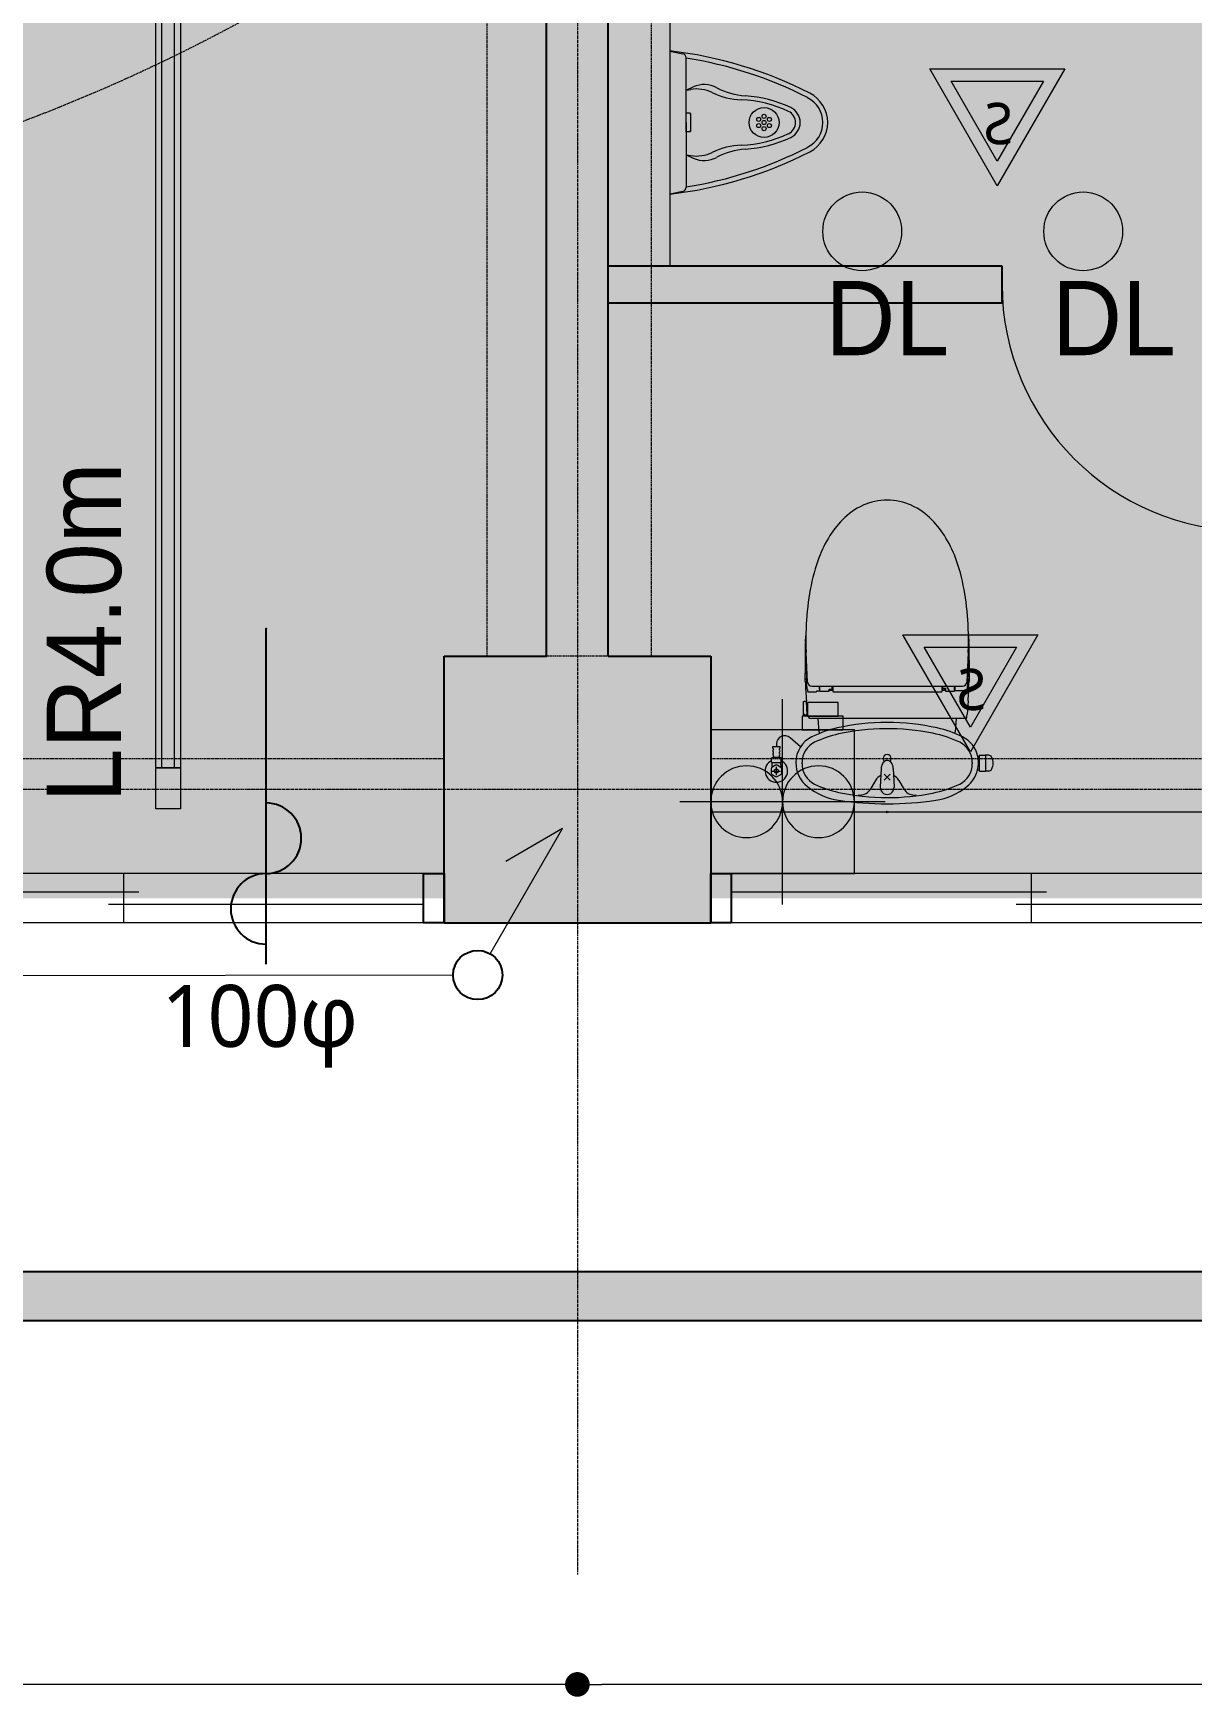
# Model space of a CAD drawing. Header units: millimetres. Extents: x -376000 to 292178, y -193032 to 188048.
# Drawn here: x -237684 to -234861, y 54638 to 58691 of the extents above; entities that cross this region are included whole.
import ezdxf

# ---------------------------------------------------------------- set-up
doc = ezdxf.new("R2010")
doc.units = ezdxf.units.MM
doc.header["$PDMODE"] = 1
doc.header["$PDSIZE"] = -2
for name, pattern in [('VW-01 短破線', [2.116125, 1.058062, -1.058062]), ('ラインタイプ-1', [2.116531, 1.058062, -1.058469]), ('ラインタイプ-28', [1.058161, 0.705383, -0.352778]), ('ラインタイプ-6', [5.291531, 3.175, -1.058062, 0.352704, -0.705764])]:
    doc.linetypes.add(name, pattern=pattern)
for name, color, linetype, lineweight in [('01_基準-寸法', 7, 'Continuous', 5), ('07_文字・記号', 7, 'Continuous', 9), ('_塗（エリア） (2D)', 7, 'Continuous', 5), ('_塗（壁） (2D)', 7, 'Continuous', 5), ('_天井プロット (2D)', 7, 'Continuous', 5), ('_平面図(既存部) (2D)', 7, 'Continuous', 5), ('_平面図（新設） (2D)', 7, 'Continuous', 5), ('_文字・記号 (2D)', 7, 'Continuous', 5), ('_梁 (2D)', 7, 'Continuous', 5), ('_給排水ガス (2D)', 7, 'Continuous', 5)]:
    doc.layers.add(name, color=color, linetype=linetype, lineweight=lineweight)
for name, color, linetype, lineweight, true_color in [('02_0.25', 1, 'Continuous', 25, 0xff0000), ('03_0.15', 7, 'Continuous', 15, 0x990099), ('04_0.10', 7, 'Continuous', 9, 0x0099ff), ('05_0.05点線', 9, 'ラインタイプ-28', 5, 0x808080), ('06一点鎖線', 7, 'ラインタイプ-6', 9, 0x9999ff), ('08_ハッチ・色', 7, 'Continuous', 5, 0x888888)]:
    doc.layers.add(name, color=color, linetype=linetype, lineweight=lineweight, true_color=true_color)
doc.styles.add('Hiragino Kaku Gothic Pro W3', font='', dxfattribs={"bigfont": 'Hiragino Kaku Gothic Pro W3'})
doc.styles.add('Hiragino Sans W3', font='', dxfattribs={"bigfont": 'Hiragino Sans W3'})
doc.styles.add('Yu Gothic UI (bold)', font='Yu Gothic UI.ttf')
doc.styles.add('Yu Gothic UI Semilight', font='Yu Gothic UI Semilight.ttf')
doc.styles.add('ＭＳ Ｐゴシック', font='MS PGothic.ttf')
doc.styles.get('Hiragino Kaku Gothic Pro W3').set_extended_font_data('Hiragino Kaku Gothic Pro W3')
doc.styles.get('Hiragino Sans W3').set_extended_font_data('Hiragino Sans W3')
doc.dimstyles.new('RGT', dxfattribs={"dimtxt": 161.781684, "dimasz": 0.999939, "dimexe": 0, "dimexo": 1, "dimgap": 0.5, "dimtad": 1, "dimdsep": 46, "dimtxsty": 'Hiragino Sans W3', "dimblk": 'DOT', "dimblk1": 'DOT', "dimblk2": 'DOT', "dimcen": 0, "dimazin": 0, "dimtfac": 1, "dimtix": 1, "dimtmove": 0, "dimatfit": 0, "dimldrblk": 'VW_FILLEDARROW', "dimfxl": 1, "dimfrac": 2, "dimtolj": 1, "dimarcsym": 0})

# ---------------------------------------------------------------- blocks, each defined once
blk = doc.blocks.new('給排水ガス (2D)')
at = {"layer": '02_0.25'}
blk.add_circle((-236600.6, 56396.4), 60, dxfattribs=at)
at = {"layer": '04_0.10'}
for p, q in [((-236570.5, 56448.3), (-236393.9, 56753)), ((-236393.9, 56753), (-236532.4, 56673.3))]:
    blk.add_line(p, q, dxfattribs=at)
at = {"layer": '07_文字・記号', "color": 5, "lineweight": 18, "true_color": 0x0000ff}
blk.add_line((-236660.6, 56396.3), (-237851.3, 56394.5), dxfattribs=at)
blk = doc.blocks.new('塗（エリア） (2D)')
at = {"layer": '08_ハッチ・色', "linetype": 'Continuous', "lineweight": 0, "true_color": 0x74ff63, "transparency": 33554559}
blk.add_hatch(color=91, dxfattribs=at).paths.add_polyline_path([(-236357.8, 56583.6), (-236357.8, 60712.9), (-237857.8, 60712.9), (-237857.8, 61858.6), (-250357.8, 61858.6), (-250357.8, 56583.6)])
at = {"layer": '08_ハッチ・色', "linetype": 'Continuous', "lineweight": 0, "true_color": 0xa698ff, "transparency": 33554559}
blk.add_hatch(color=181, dxfattribs=at).paths.add_polyline_path([(-234857.8, 61858.6), (-233737.8, 61858.6), (-233737.8, 56583.6), (-236357.8, 56583.6), (-236357.8, 60712.9), (-234857.8, 60712.9)])
blk = doc.blocks.new('グループ-293')
at = {"layer": '04_0.10'}
blk.add_line((-234722.8, 58078.6), (-234722.8, 57478.6), dxfattribs=at)
blk.add_arc((-234722.8, 58078.6), 600, 180, 270, dxfattribs=at)
blk = doc.blocks.new('塗（壁） (2D)')
at = {"layer": '02_0.25', "linetype": 'Continuous', "lineweight": 0, "true_color": 0xaaaaaa}
for points in [[(-236432.8, 61783.6), (-236282.8, 61783.6), (-236282.8, 57173.6), (-236432.8, 57173.6)], [(-236432.8, 61573.6), (-236282.8, 61573.6), (-236282.8, 57173.6), (-236432.8, 57173.6)], [(-222882.8, 55673.6), (-222882.8, 55553.6), (-249833, 55553.6), (-249833, 55673.6)], [(-222882.8, 55673.6), (-222882.8, 55553.6), (-249833, 55553.6), (-249833, 55673.6)]]:
    blk.add_hatch(color=253, dxfattribs=at).paths.add_polyline_path(points)
at = {"layer": '08_ハッチ・色', "linetype": 'Continuous', "lineweight": 0}
blk.add_hatch(color=141, dxfattribs=at).paths.add_polyline_path([(-235475.9, 58033.6), (-236282.8, 58033.6), (-236282.8, 58123.6), (-235322.8, 58123.6), (-235322.8, 58033.6)])
at = {"layer": '08_ハッチ・色', "color": 253, "linetype": 'Continuous', "true_color": 0xaaaaaa}
blk.add_solid([(-236682.8, 56523.6), (-236032.8, 56523.6), (-236682.8, 57173.6), (-236032.8, 57173.6)], dxfattribs=at)
blk.add_solid([(-236682.8, 56523.6), (-236032.8, 56523.6), (-236682.8, 57173.6), (-236032.8, 57173.6)], dxfattribs=at)
at = {"layer": '02_0.25', "color": 7}
blk.add_blockref('グループ-293', (0, 0), dxfattribs=at)
blk = doc.blocks.new('グループ-88')
at = {"layer": '02_0.25', "flags": 128}
for points in [[(-238194.9, 56523.6), (-238244.9, 56523.6), (-238244.9, 56643.6), (-238194.9, 56643.6)], [(-236682.4, 56523.6), (-236732.4, 56523.6), (-236732.4, 56643.6), (-236682.4, 56643.6)]]:
    blk.add_lwpolyline(points, close=True, dxfattribs=at)
at = {"layer": '03_0.15'}
for p, q in [((-237463.6, 56643.6), (-237463.6, 56523.6)), ((-237426.6, 56598.6), (-238194.9, 56598.6)), ((-236732.4, 56568.6), (-237500.6, 56568.6))]:
    blk.add_line(p, q, dxfattribs=at)
at = {"layer": '04_0.10'}
for p, q in [((-236732.4, 56643.6), (-238194.9, 56643.6)), ((-236732.4, 56523.6), (-238194.9, 56523.6))]:
    blk.add_line(p, q, dxfattribs=at)
blk = doc.blocks.new('グループ-89')
at = {"layer": '02_0.25', "flags": 128}
for points in [[(-235982.8, 56523.6), (-236032.8, 56523.6), (-236032.8, 56643.6), (-235982.8, 56643.6)], [(-234470.3, 56523.6), (-234520.3, 56523.6), (-234520.3, 56643.6), (-234470.3, 56643.6)]]:
    blk.add_lwpolyline(points, close=True, dxfattribs=at)
at = {"layer": '03_0.15'}
for p, q in [((-235251.5, 56643.6), (-235251.5, 56523.6)), ((-235214.5, 56598.6), (-235982.8, 56598.6)), ((-234520.3, 56568.6), (-235288.5, 56568.6))]:
    blk.add_line(p, q, dxfattribs=at)
at = {"layer": '04_0.10'}
for p, q in [((-234520.3, 56643.6), (-235982.8, 56643.6)), ((-234520.3, 56523.6), (-235982.8, 56523.6))]:
    blk.add_line(p, q, dxfattribs=at)
blk = doc.blocks.new('平面図(既存部) (2D)')
at = {"layer": '02_0.25'}
for p, q in [((-236432.756, 57173.559), (-236432.756, 60653.559)), ((-236282.756, 57173.559), (-236282.756, 60653.559)), ((-236682.756, 56523.559), (-236682.756, 57173.559)), ((-236682.756, 57173.559), (-236432.756, 57173.559)), ((-236682.756, 56523.559), (-236682.756, 57173.559)), ((-236682.756, 57173.559), (-236432.756, 57173.559)), ((-236282.756, 57173.559), (-236032.756, 57173.559)), ((-236032.756, 57173.559), (-236032.756, 56523.559)), ((-236032.756, 57173.559), (-236032.756, 56523.559)), ((-236682.562, 56523.559), (-236032.562, 56523.559)), ((-236682.562, 56523.559), (-236032.562, 56523.559)), ((-222882.756, 55673.559), (-249832.978, 55673.559)), ((-222882.756, 55673.559), (-249832.978, 55673.559)), ((-222762.756, 55553.624), (-249952.978, 55553.624)), ((-222762.756, 55553.624), (-249952.978, 55553.624))]:
    blk.add_line(p, q, dxfattribs=at)
at = {"layer": '06一点鎖線'}
for p, q in [((-236357.756, 72935.684), (-236357.756, 54935.684)), ((-236357.756, 72935.684), (-236357.756, 54935.684)), ((-212834.729, 56848.559), (-252834.729, 56848.559)), ((-212834.729, 56848.559), (-252834.729, 56848.559))]:
    blk.add_line(p, q, dxfattribs=at)
at = {"layer": '02_0.25', "color": 7}
for name in ['グループ-88', 'グループ-89']:
    blk.add_blockref(name, (0, 0), dxfattribs=at)
blk = doc.blocks.new('グループ-776')
at = {"layer": '04_0.10'}
for p, q in [((-236132.8, 59447.5), (-236100.8, 59441.1)), ((-236132.8, 59447.5), (-236132.8, 59099.5)), ((-236092.8, 59273.5), (-236092.8, 59431.3)), ((-236092.8, 59352.5), (-236075.4, 59360.4)), ((-236092.8, 59352.5), (-236081.6, 59354.2)), ((-236092.8, 59251), (-236092.8, 59296)), ((-236083.2, 59296), (-236092.8, 59296)), ((-236082.2, 59295.1), (-236082.2, 59251.9)), ((-236092.8, 59273.5), (-236092.8, 59115.7)), ((-235883.7, 59278.5), (-235883.7, 59278.5)), ((-235883.7, 59268.5), (-235883.7, 59268.5)), ((-236083.2, 59251), (-236092.8, 59251)), ((-236092.8, 59194.5), (-236081.6, 59192.8)), ((-236092.8, 59194.5), (-236075.4, 59186.7)), ((-236132.8, 59099.5), (-236100.8, 59105.9))]:
    blk.add_line(p, q, dxfattribs=at)
for centre, radius in [((-235902.8, 59273.5), 36.5), ((-235915.7, 59281), 5), ((-235915.7, 59266), 5), ((-235902.8, 59288.5), 5), ((-235902.8, 59273.5), 5), ((-235902.8, 59258.5), 5), ((-235889.8, 59281), 5), ((-235889.8, 59266), 5)]:
    blk.add_circle(centre, radius, dxfattribs=at)
for centre, radius, start, end in [((-236246.8, 58454.5), 1000, 62.9061, 83.4532), ((-236102.8, 59431.3), 10, 0, 78.6901), ((-236246.8, 58454.5), 988, 62.9061, 81.0319), ((-236068.1, 59265.2), 90, 64.3158, 98.6286), ((-236048.6, 59301.1), 65, 61.7005, 114.3187), ((-235951.1, 59508.6), 180, 244.3158, 267.7039), ((-235937.2, 59508), 170, 241.7005, 266.1568), ((-235969.4, 59029.1), 310, 64.8506, 86.1568), ((-235827.8, 59273.5), 80, 0, 62.9061), ((-236083.2, 59295), 1, 6.2024, 90), ((-236281, 59273.5), 200, 0, 6.2024), ((-235970.3, 59028.9), 300, 64.9404, 87.7039), ((-235856, 59273.5), 30, 0, 64.9404), ((-235854.7, 59273.5), 40, 0, 64.8506), ((-235827.8, 59273.5), 68, 0, 62.7152), ((-236281, 59273.5), 200, 353.7976, 0), ((-235883.7, 59277.5), 1, 90, 145.008), ((-235856, 59273.5), 30, 295.0596, 0), ((-235854.7, 59273.5), 40, 295.1494, 0), ((-235827.8, 59273.5), 68, 297.2848, 0), ((-235827.8, 59273.5), 80, 297.0939, 0), ((-236083.2, 59252), 1, 270, 353.7976), ((-235951.1, 59038.5), 180, 92.2961, 115.6842), ((-235970.3, 59518.1), 300, 272.2961, 295.0596), ((-235969.4, 59517.9), 310, 273.8432, 295.1494), ((-236246.8, 60092.6), 1000, 276.5468, 297.0939), ((-236246.8, 60092.6), 988, 278.9681, 297.0939), ((-236068.1, 59281.8), 90, 261.3714, 295.6842), ((-236048.6, 59245.9), 65, 245.6813, 298.2995), ((-235937.2, 59039), 170, 93.8432, 118.2995), ((-236102.8, 59115.7), 10, 281.3099, 0)]:
    blk.add_arc(centre, radius, start, end, dxfattribs=at)
blk = doc.blocks.new('グループ-777')
at = {"layer": '04_0.10'}
for p, q in [((-236132.8, 58647.5), (-236100.8, 58641.1)), ((-236132.8, 58647.5), (-236132.8, 58299.5)), ((-236092.8, 58473.5), (-236092.8, 58631.3)), ((-236092.8, 58552.5), (-236075.4, 58560.4)), ((-236092.8, 58552.5), (-236081.6, 58554.2)), ((-236092.8, 58451), (-236092.8, 58496)), ((-236083.2, 58496), (-236092.8, 58496)), ((-236082.2, 58495.1), (-236082.2, 58451.9)), ((-236092.8, 58473.5), (-236092.8, 58315.7)), ((-236083.2, 58451), (-236092.8, 58451)), ((-235883.7, 58478.5), (-235883.7, 58478.5)), ((-235883.7, 58468.5), (-235883.7, 58468.5)), ((-236092.8, 58394.5), (-236081.6, 58392.8)), ((-236092.8, 58394.5), (-236075.4, 58386.7)), ((-236132.8, 58299.5), (-236100.8, 58305.9))]:
    blk.add_line(p, q, dxfattribs=at)
for centre, radius in [((-235902.8, 58473.5), 36.5), ((-235915.7, 58481), 5), ((-235902.8, 58488.5), 5), ((-235889.8, 58481), 5), ((-235915.7, 58466), 5), ((-235902.8, 58473.5), 5), ((-235902.8, 58458.5), 5), ((-235889.8, 58466), 5)]:
    blk.add_circle(centre, radius, dxfattribs=at)
for centre, radius, start, end in [((-236246.8, 57654.5), 1000, 62.9061, 83.4532), ((-236102.8, 58631.3), 10, 0, 78.6901), ((-236246.8, 57654.5), 988, 62.9061, 81.0319), ((-236048.6, 58501.1), 65, 61.7005, 114.3187), ((-236068.1, 58465.2), 90, 64.3158, 98.6286), ((-235951.1, 58708.6), 180, 244.3158, 267.7039), ((-235937.2, 58708), 170, 241.7005, 266.1568), ((-235970.3, 58228.9), 300, 64.9404, 87.7039), ((-235969.4, 58229.1), 310, 64.8506, 86.1568), ((-235827.8, 58473.5), 68, 0, 62.7152), ((-235827.8, 58473.5), 80, 0, 62.9061), ((-236083.2, 58495), 1, 6.2024, 90), ((-236281, 58473.5), 200, 0, 6.2024), ((-235856, 58473.5), 30, 0, 64.9404), ((-235854.7, 58473.5), 40, 0, 64.8506), ((-236083.2, 58452), 1, 270, 353.7976), ((-236281, 58473.5), 200, 353.7976, 0), ((-235970.3, 58718.1), 300, 272.2961, 295.0596), ((-235883.7, 58477.5), 1, 90, 145.008), ((-235856, 58473.5), 30, 295.0596, 0), ((-235854.7, 58473.5), 40, 295.1494, 0), ((-235827.8, 58473.5), 68, 297.2848, 0), ((-235827.8, 58473.5), 80, 297.0939, 0), ((-236246.8, 59292.6), 988, 278.9681, 297.0939), ((-235951.1, 58238.5), 180, 92.2961, 115.6842), ((-235937.2, 58239), 170, 93.8432, 118.2995), ((-235969.4, 58717.9), 310, 273.8432, 295.1494), ((-236246.8, 59292.6), 1000, 276.5468, 297.0939), ((-236068.1, 58481.8), 90, 261.3714, 295.6842), ((-236048.6, 58445.9), 65, 245.6813, 298.2995), ((-236102.8, 58315.7), 10, 281.3099, 0)]:
    blk.add_arc(centre, radius, start, end, dxfattribs=at)
blk = doc.blocks.new('グループ-778')
at = {"layer": '04_0.10', "flags": 128}
blk.add_lwpolyline([(-236282.8, 59623.6), (-236132.8, 59623.6), (-236132.8, 58123.6), (-236282.8, 58123.6)], close=True, dxfattribs=at)
at = {"layer": '04_0.10'}
for name in ['グループ-776', 'グループ-777']:
    blk.add_blockref(name, (0, 0), dxfattribs=at)
blk = doc.blocks.new('グループ-780')
at = {"layer": '04_0.10'}
for p, q in [((-235801.8, 57197.6), (-235801.7, 57205.1)), ((-235801.8, 57196.6), (-235801.8, 57197.6)), ((-235801.8, 57193.2), (-235801.8, 57196.6)), ((-235801.8, 57192.2), (-235801.8, 57193.2)), ((-235801.8, 57188.7), (-235801.8, 57192.2)), ((-235801.6, 57207.6), (-235800.8, 57222.6)), ((-235404.7, 57222.6), (-235403.9, 57207.6)), ((-235403.8, 57205.3), (-235403.7, 57197.6)), ((-235403.7, 57196.6), (-235403.8, 57193.2)), ((-235403.8, 57193.2), (-235403.8, 57191.9)), ((-235403.8, 57191.9), (-235403.8, 57178.9)), ((-235403.7, 57197.6), (-235403.7, 57196.6)), ((-235796.6, 57110), (-235800.3, 57181.9)), ((-235405.2, 57181.9), (-235408.9, 57110)), ((-235802.3, 57111.3), (-235802.8, 57130.8)), ((-235798.8, 57110.5), (-235799.4, 57118.8)), ((-235798.6, 57105.8), (-235798.8, 57110.5)), ((-235406.3, 57114.3), (-235407.6, 57098)), ((-235406.2, 57117.8), (-235406.3, 57114.5)), ((-235402.8, 57130.8), (-235403.3, 57111.3)), ((-235797.4, 57092.3), (-235798.6, 57105.8)), ((-235794.9, 57086), (-235775.8, 57086)), ((-235786.6, 57100.6), (-235418.9, 57100.6)), ((-235775.3, 57087.9), (-235775.3, 57086.5)), ((-235768.8, 57088.4), (-235774.8, 57088.4)), ((-235767.8, 57097), (-235767.8, 57100.6)), ((-235767.8, 57093), (-235767.8, 57097)), ((-235767.8, 57093), (-235767.8, 57092)), ((-235767.8, 57092), (-235767.8, 57091.2)), ((-235767.8, 57091.2), (-235767.8, 57090)), ((-235766.8, 57089.1), (-235766.8, 57100.6)), ((-235765.8, 57088.1), (-235744.3, 57088.1)), ((-235743.8, 57093), (-235737.3, 57093)), ((-235743.8, 57088.6), (-235743.8, 57093)), ((-235742.8, 57090.3), (-235742.8, 57093)), ((-235735.7, 57089.8), (-235742.3, 57089.8)), ((-235736.8, 57093.5), (-235736.8, 57100.6)), ((-235735.2, 57100.6), (-235735.2, 57088)), ((-235733.2, 57086), (-235602.8, 57086)), ((-235602.8, 57086), (-235470.8, 57086)), ((-235468.8, 57088), (-235468.8, 57100.6)), ((-235468, 57093.5), (-235468.3, 57093.7)), ((-235467.9, 57093.4), (-235467.9, 57092.6)), ((-235462.3, 57093.4), (-235467.7, 57093.5)), ((-235462.3, 57089.9), (-235467.7, 57089.8)), ((-235467.3, 57095.1), (-235467.3, 57100.6)), ((-235467.3, 57095.1), (-235460.3, 57095.1)), ((-235461.8, 57090.4), (-235461.8, 57092.9)), ((-235460.3, 57095.1), (-235460.3, 57087.7)), ((-235460.3, 57087.7), (-235439.8, 57087.7)), ((-235438.8, 57088.7), (-235438.8, 57100.6)), ((-235437.7, 57100.6), (-235437.7, 57091.1)), ((-235437.7, 57090.2), (-235437.7, 57091.1)), ((-235410.9, 57089.2), (-235436.7, 57089.2)), ((-235411.8, 57088.5), (-235411.8, 57089.2)), ((-235410.6, 57088), (-235411.3, 57088)), ((-235407.8, 57097.7), (-235408.2, 57093.2)), ((-235807.8, 57060.8), (-235807.8, 57032.3)), ((-235806.3, 57030.3), (-235806.3, 57030.8)), ((-235806.3, 57027.6), (-235806.3, 57030.3)), ((-235805.8, 57027.6), (-235806.3, 57027.6)), ((-235805.3, 57062.3), (-235805.8, 57062.3)), ((-235805.8, 57030.8), (-235805.1, 57030.8)), ((-235805.8, 57029), (-235805.8, 57027.6)), ((-235804.8, 57062.5), (-235804.8, 57062)), ((-235799.5, 57062.8), (-235804.5, 57062.8)), ((-235803.3, 57030.8), (-235804.5, 57030.8)), ((-235803.8, 57027.6), (-235803.8, 57029)), ((-235803.3, 57027.6), (-235803.8, 57027.6)), ((-235803.3, 57030.8), (-235803.3, 57030.3)), ((-235803.3, 57030.3), (-235803.3, 57027.6)), ((-235803.3, 57030.3), (-235797.3, 57030.3)), ((-235799.5, 57062.8), (-235799.6, 57064.4)), ((-235797.4, 57030.8), (-235799.5, 57062.8)), ((-235409.8, 57025.4), (-235409.8, 57022)), ((-235405.5, 57064.4), (-235407.7, 57030.8)), ((-235602.8, 57021.5), (-235787.4, 57021.5)), ((-235768.4, 56988.9), (-235770.8, 57021.5)), ((-235463.7, 57021.5), (-235602.8, 57021.5)), ((-235424.9, 57021.5), (-235463.7, 57021.5)), ((-235434.7, 57021.5), (-235437.1, 56988.9)), ((-235418.1, 57021.5), (-235424.9, 57021.5)), ((-235415.3, 57021.5), (-235418.1, 57021.5)), ((-235410.2, 57021.5), (-235415.3, 57021.5)), ((-235881.8, 56953.6), (-235863.8, 56953.6)), ((-235881.8, 56949.3), (-235881.8, 56953.6)), ((-235880, 56945.1), (-235880, 56947.6)), ((-235872.8, 56959.3), (-235872.8, 56953.6)), ((-235865.5, 56945.1), (-235865.5, 56947.6)), ((-235863.8, 56949.3), (-235863.8, 56953.6)), ((-235814.1, 56952), (-235839.5, 56974.3)), ((-235884.3, 56915.3), (-235884.3, 56925.8)), ((-235883.8, 56926.6), (-235879.4, 56926.6)), ((-235883.8, 56914.6), (-235861.7, 56914.6)), ((-235874.8, 56907.4), (-235883.7, 56902.3)), ((-235883.2, 56908.7), (-235883.2, 56914.6)), ((-235880, 56937.1), (-235880, 56939.6)), ((-235880, 56928.6), (-235880, 56932.1)), ((-235879.4, 56926.6), (-235866.2, 56926.6)), ((-235878.9, 56927.6), (-235866.7, 56927.6)), ((-235861.8, 56902.3), (-235870.8, 56907.4)), ((-235866.2, 56926.6), (-235861.7, 56926.6)), ((-235865.5, 56937.1), (-235865.5, 56939.6)), ((-235865.5, 56928.6), (-235865.5, 56932.1)), ((-235862.3, 56908.8), (-235862.3, 56914.6)), ((-235861.3, 56915.3), (-235861.3, 56925.8)), ((-235810.3, 56911.1), (-235810.3, 56914.1)), ((-235395.3, 56914.1), (-235395.3, 56911.1)), ((-235381.9, 56929.1), (-235378.3, 56929.1)), ((-235378.3, 56931.6), (-235378.3, 56929.1)), ((-235378.3, 56929.1), (-235378.3, 56896.1)), ((-235377.8, 56932.1), (-235363.6, 56932.1)), ((-235363.3, 56931.6), (-235363.3, 56893.6)), ((-235355.2, 56931.9), (-235362.8, 56932.1)), ((-235885.8, 56898.8), (-235885.8, 56888.4)), ((-235883.8, 56884.9), (-235874.8, 56879.7)), ((-235882.8, 56893.5), (-235862.8, 56893.5)), ((-235872.8, 56883.5), (-235872.8, 56903.5)), ((-235870.8, 56879.7), (-235861.8, 56884.9)), ((-235859.8, 56888.4), (-235859.8, 56898.8)), ((-235631.1, 56870.5), (-235644.5, 56848.1)), ((-235617.7, 56899.5), (-235619.7, 56854.3)), ((-235609.8, 56885.6), (-235595.7, 56871.5)), ((-235609.8, 56871.5), (-235595.7, 56885.6)), ((-235587.8, 56899.5), (-235585.8, 56854.3)), ((-235574.4, 56870.5), (-235561, 56848.1)), ((-235382.4, 56896.1), (-235378.3, 56896.1)), ((-235378.3, 56896.1), (-235378.3, 56893.6)), ((-235377.8, 56893.1), (-235363.6, 56893.1)), ((-235355.2, 56893.2), (-235362.8, 56893.1)), ((-235644.5, 56848.1), (-235645.4, 56846.8)), ((-235561, 56848.1), (-235560.1, 56846.8))]:
    blk.add_line(p, q, dxfattribs=at)
for centre, radius in [((-235872.8, 56893.6), 5.15), ((-235602.8, 56793.6), 2)]:
    blk.add_circle(centre, radius, dxfattribs=at)
for centre, radius, start, end in [((-235602.8, 57409.6), 144, 90, 114.3406), ((-235602.8, 57409.6), 144, 65.6594, 90), ((-235590.1, 57387.9), 169, 115.2388, 135.8727), ((-235615.5, 57387.9), 169, 44.1273, 64.7612), ((-235548.2, 57343.5), 230, 135.1765, 149.316), ((-235657.3, 57343.5), 230, 30.684, 44.8235), ((-235482.2, 57304.1), 306.9, 149.2902, 160.7039), ((-235723.3, 57304.1), 306.9, 19.2961, 30.7098), ((-235334.9, 57252.5), 462.9, 160.7014, 170.9182), ((-235870.6, 57252.5), 462.9, 9.0818, 19.2986), ((-235133.8, 57218.1), 667, 170.72, 178.0617), ((-236071.8, 57218.1), 667, 1.9383, 9.28), ((-234963.9, 57212), 837, 178.038, 179.2691), ((-236241.7, 57212), 837, 0.7309, 1.962), ((-234594.1, 57156.1), 1208.9, 178.3698, 181.197), ((-235800, 57190.4), 2.5, 134.0349, 178.8225), ((-234757.8, 57188.7), 1044, 180, 182.4348), ((-235728.1, 57204), 73.6, 177.2335, 179.2012), ((-234963.9, 57212), 837, 179.2691, 182.057), ((-236241.7, 57212), 837, 357.943, 0.7309), ((-235477.4, 57204), 73.6, 0.98, 2.7665), ((-235405.9, 57189.9), 3.01, 10.9502, 43.3463), ((-236611.4, 57156.1), 1208.9, 358.803, 1.6302), ((-236374.7, 57185.9), 970.9, 357.55, 359.587), ((-234258.6, 57174.6), 1545, 182.348, 184.0907), ((-234721.4, 57193.4), 1080.5, 182.6011, 183.9612), ((-235786.6, 57110.6), 10, 183.246, 270), ((-235418.9, 57110.6), 10, 270, 356.754), ((-235413.7, 57114.8), 7.35, 355.9172, 357.7724), ((-236482.9, 57193.4), 1079.3, 356.038, 357.3996), ((-235378.6, 57116.9), 27.6, 176.1167, 178.0973), ((-236946.8, 57161.3), 1544.3, 356.4028, 358.1455), ((-235712.8, 57100), 84.9, 185.2237, 188.3113), ((-235794.9, 57088), 2, 188.3113, 270), ((-235775.8, 57086.5), 0.5, 270, 0), ((-235774.8, 57087.9), 0.5, 90.2828, 180), ((-235768.8, 57089.4), 1, 270.2839, 359.5007), ((-235765.8, 57089.1), 1, 180, 270), ((-235744.3, 57088.6), 0.5, 270, 0), ((-235742.3, 57090.3), 0.5, 180, 270.1524), ((-235737.3, 57093.5), 0.5, 270, 0), ((-235735.7, 57089.3), 0.5, 359.9635, 90), ((-235733.2, 57088), 2, 180.0276, 269.9899), ((-235470.8, 57088), 2, 270.0101, 359.9724), ((-235411.3, 57091), 57.5, 176.4937, 182.19), ((-235468.3, 57091.9), 0.501, 116.4543, 167.5672), ((-235467.8, 57094.4), 0.884, 172.9989, 208.1014), ((-235467.7, 57094.5), 1, 180.0416, 265.7603), ((-235467.7, 57088.8), 0.999, 90.9118, 180.0243), ((-235467.7, 57094.5), 0.987, 211.2711, 235.7249), ((-235464.5, 57084.3), 8.93, 112.688, 116.2363), ((-235468, 57093.4), 0.088, 11.0962, 59.8388), ((-235468.1, 57092.7), 0.194, 292.1534, 314.0488), ((-235467.9, 57092.6), 0.0296, 316.9364, 356.165), ((-235462.3, 57092.9), 0.5, 0, 89), ((-235462.3, 57090.4), 0.5, 270.9999, 0), ((-235439.8, 57088.7), 1, 270, 0), ((-235436.7, 57090.2), 1, 180.5, 270), ((-235411.3, 57088.5), 0.5, 180, 270), ((-235410.6, 57090), 2, 270, 352.4349), ((-235488.5, 57100.4), 80.6, 352.4349, 354.8728), ((-235408.1, 57098), 0.504, 313.8753, 356.811), ((-235805.8, 57060.8), 2, 118.0725, 180), ((-235805.8, 57032.3), 2, 180.0088, 255.5099), ((-235806.6, 57062.3), 0.3, 2.1497, 118.0725), ((-235805.7, 57057.3), 5.05, 90.5257, 96.2176), ((-235805.8, 57032.7), 1.94, 255.0683, 269.9979), ((-235804.8, 57029), 1, 0, 180), ((-235805.2, 57061.7), 0.64, 57.3884, 92.9061), ((-235805.1, 57031.1), 0.306, 271.1015, 0.7236), ((-235805.1, 57062), 0.32, 0.2608, 51.9422), ((-235804.5, 57062.5), 0.3, 90, 180), ((-235804.5, 57031.1), 0.306, 179.316, 268.859), ((-235787.4, 57031.5), 10, 183.8924, 187.2056), ((-235787.4, 57031.5), 10, 187.2056, 270), ((-235417.7, 57031.5), 10, 322.4837, 356.1076), ((-235666.9, 56734.6), 270, 102.3552, 116.2024), ((-235648.8, 56998.1), 120, 184.415, 186.2939), ((-235602.8, 56441.6), 570, 90, 102.3552), ((-235602.8, 56441.6), 555, 78.4919, 102.3552), ((-235602.8, 56441.6), 570, 77.6448, 90), ((-235538.6, 56734.6), 255, 63.7906, 79.4363), ((-235538.6, 56734.6), 270, 63.7976, 77.6448), ((-235556.7, 56998.1), 120, 353.7061, 355.585), ((-235410.3, 57022), 0.505, 277.1949, 327.5284), ((-235410.3, 57022), 0.504, 327.5541, 0.0111), ((-235880, 56949.3), 1.75, 180, 270), ((-235878.4, 56942.3), 3.16, 119.6168, 240.3832), ((-235852.8, 56959.3), 20, 48.6522, 180), ((-235865.5, 56949.3), 1.75, 270, 0), ((-235867.1, 56942.3), 3.16, 299.6168, 60.3832), ((-235755.3, 56914.1), 70, 116.2024, 180), ((-235755.3, 56914.1), 55, 116.2024, 180), ((-235666.9, 56734.6), 255, 102.3552, 116.2024), ((-235450.3, 56914.1), 55, 0, 63.7651), ((-235450.3, 56914.1), 70, 12.3736, 63.7976), ((-235872.8, 56893.6), 27.5, 114.7196, 65.2804), ((-235874, 56920.6), 11.5, 148.551, 153.0376), ((-235874, 56920.6), 11.5, 206.9624, 211.449), ((-235928.2, 56908.7), 45, 351.7979, 0), ((-235878.9, 56934.6), 2.75, 114.7615, 245.2385), ((-235879, 56928.6), 1, 180, 270), ((-235872.8, 56893.6), 14, 81.7867, 98.2133), ((-235866.5, 56928.6), 1, 270, 0), ((-235866.7, 56934.6), 2.75, 294.7615, 65.2385), ((-235817.3, 56908.7), 45, 179.8882, 188.2019), ((-235871.5, 56920.6), 11.5, 26.9624, 31.449), ((-235871.5, 56920.6), 11.5, 328.551, 333.0376), ((-235750.3, 56914.1), 75, 180, 231.5085), ((-235755.3, 56911.1), 55, 180, 243.7976), ((-235589.5, 56898.3), 28.2, 164.8309, 177.4771), ((-235593.4, 56899.4), 24.2, 150.891, 164.9403), ((-235598.2, 56902.1), 18.6, 134.3037, 151.0128), ((-235602.8, 56923.6), 10, 315.7329, 224.2671), ((-235601.6, 56905.5), 13.8, 113.9448, 134.3599), ((-235602.7, 56908), 11.1, 90.1857, 113.7645), ((-235602.8, 56908), 11.1, 66.2355, 89.8143), ((-235603.9, 56905.5), 13.8, 45.6401, 66.0552), ((-235607.3, 56902.1), 18.6, 28.9872, 45.6963), ((-235612.1, 56899.4), 24.2, 15.0597, 29.109), ((-235616, 56898.3), 28.2, 2.5229, 15.1691), ((-235450.3, 56911.1), 55, 296.1698, 0), ((-235455.3, 56914.1), 75, 346.1134, 0), ((-235450.3, 56914.1), 70, 0, 12.3736), ((-235377.8, 56931.6), 0.5, 90, 180), ((-235363.6, 56931.8), 0.3, 0, 90), ((-235362.8, 56931.6), 0.5, 89, 180), ((-235355.3, 56923.9), 8, 27.2959, 89), ((-235377.3, 56912.6), 32.8, 332.7041, 27.2959), ((-235872.8, 56893.6), 14, 141.788, 158.2134), ((-235872.8, 56893.6), 14, 201.7871, 218.2134), ((-235872.8, 56893.6), 14, 261.7864, 278.2119), ((-235872.8, 56893.6), 14, 21.7864, 38.213), ((-235872.8, 56893.6), 14, 321.7865, 338.213), ((-235602.8, 56853.6), 33, 118.4571, 149), ((-235602.8, 56853.6), 33, 31, 61.5429), ((-235455.3, 56914.1), 75, 308.4915, 346.1134), ((-235377.8, 56893.6), 0.5, 180, 270), ((-235363.6, 56893.4), 0.3, 270, 0), ((-235362.8, 56893.6), 0.5, 180, 271), ((-235355.3, 56901.2), 8, 271, 332.7041), ((-235697.4, 56980.6), 160, 231.5085, 261.5002), ((-235666.9, 57090.5), 255, 243.7976, 257.6448), ((-235602.8, 57383.6), 555, 257.6448, 270), ((-235669.4, 56864.8), 30, 262.6795, 323), ((-235602.8, 56853.6), 17, 177.4495, 2.5505), ((-235602.8, 57383.6), 555, 270, 281.5081), ((-235536.1, 56864.8), 30, 217, 277.3205), ((-235538.6, 57090.5), 255, 280.5637, 296.1954), ((-235508.2, 56980.6), 160, 278.4998, 308.4915), ((-235602.8, 57613.6), 800, 261.5002, 270), ((-235602.8, 57613.6), 800, 270, 278.4998)]:
    blk.add_arc(centre, radius, start, end, dxfattribs=at)
blk = doc.blocks.new('グループ-830')
at = {"layer": '04_0.10'}
blk.add_line((-234722.8, 58078.6), (-234722.8, 57478.6), dxfattribs=at)
blk.add_arc((-234722.8, 58078.6), 600, 180, 270, dxfattribs=at)
blk = doc.blocks.new('平面図（新設） (2D)')
at = {"layer": '02_0.25'}
for p, q in [((-235322.756, 58123.559), (-236282.756, 58123.559)), ((-235322.756, 58033.559), (-235322.756, 58123.559)), ((-235322.756, 58033.559), (-236282.756, 58033.559))]:
    blk.add_line(p, q, dxfattribs=at)
at = {"layer": '04_0.10'}
blk.add_line((-234672.756, 56793.559), (-236032.756, 56793.559), dxfattribs=at)
at = {"layer": '02_0.25', "color": 7}
blk.add_blockref('グループ-830', (0, 0), dxfattribs=at)
at = {"layer": '04_0.10'}
for name in ['グループ-778', 'グループ-780']:
    blk.add_blockref(name, (0, 0), dxfattribs=at)
blk = doc.blocks.new('グループ-1258')
at = {"layer": '07_文字・記号', "color": 160, "linetype": 'Continuous', "lineweight": 5, "true_color": 0x003dff, "transparency": 33554687, "flags": 128}
for points in [[(-237325.3, 60653.6), (-237325.3, 60623.6), (-237385.3, 60623.6), (-237385.3, 60653.6)], [(-237325.3, 60623.6), (-237325.3, 56901.1), (-237385.3, 56901.1), (-237385.3, 60623.6)], [(-237340.3, 60623.6), (-237340.3, 56901.1), (-237370.3, 56901.1), (-237370.3, 60623.6)], [(-237325.3, 56901.1), (-237325.3, 56801.1), (-237385.3, 56801.1), (-237385.3, 56901.1)]]:
    blk.add_lwpolyline(points, close=True, dxfattribs=at)
at = {"layer": '07_文字・記号', "color": 160, "true_color": 0x003dff, "insert": (-237559.1, 57231.1), "char_height": 180.91, "attachment_point": 5, "rotation": 90, "line_spacing_factor": 1.007907, "style": 'ＭＳ Ｐゴシック'}
blk.add_mtext('LR4.0m', dxfattribs=at)
blk = doc.blocks.new('換気扇(新規)')
at = {"layer": '07_文字・記号', "linetype": 'Continuous', "lineweight": 0, "true_color": 0x02abea, "transparency": 33554687}
blk.add_hatch(color=140, dxfattribs=at).paths.add_polyline_path([(-175, 175), (175, 175), (175, -175), (-175, -175)])
at = {"layer": '07_文字・記号', "color": 7, "linetype": 'Continuous', "lineweight": 5, "transparency": 33554687}
for p, q in [((0, 250), (0, -250)), ((250, 0), (-250, 0))]:
    blk.add_line(p, q, dxfattribs=at)
at = {"layer": '07_文字・記号', "color": 7, "linetype": 'Continuous', "lineweight": 5, "transparency": 33554687, "flags": 128}
for points in [[(-175, 175), (175, 175), (175, -175), (-175, -175)], [(48, -175), (148, -175), (148, -208.4), (48, -208.4)], [(60.5, -208.4), (135.5, -208.4), (135.5, -241.7), (60.5, -241.7)]]:
    blk.add_lwpolyline(points, close=True, dxfattribs=at)
at = {"layer": '07_文字・記号', "color": 7, "linetype": 'Continuous', "lineweight": 5, "transparency": 33554687}
for centre in [(-87.5, 0), (87.5, 0)]:
    blk.add_circle(centre, 87.5, dxfattribs=at)
blk = doc.blocks.new('人感センサー')
at = {"layer": '07_文字・記号', "color": 160, "true_color": 0x003dff, "flags": 128}
for points in [[(0, -184.4), (164.5, 100.6), (-164.5, 100.6)], [(0, -124.4), (112.6, 70.6), (-112.6, 70.6)]]:
    blk.add_lwpolyline(points, close=True, dxfattribs=at)
at = {"layer": '07_文字・記号', "color": 160, "true_color": 0x003dff, "insert": (-38.4, -84.4), "char_height": 100.5, "attachment_point": 7, "line_spacing_factor": 1.029757, "style": 'Yu Gothic UI (bold)'}
blk.add_mtext('S', dxfattribs=at)
blk = doc.blocks.new('天井プロット (2D)')
at = {"layer": '02_0.25'}
blk.add_line((-237116.5, 56422.6), (-237116.5, 57240.8), dxfattribs=at)
at = {"layer": '02_0.25', "lineweight": 25, "flags": 128}
blk.add_lwpolyline([(-237116.8, 57239.8), (-237116.5, 57240.8), (-237116.2, 57239.8)], dxfattribs=at)
at = {"layer": '02_0.25'}
for centre, start, end in [((-237116.5, 56729.6), 270, 90), ((-237116.5, 56557.6), 90, 270)]:
    blk.add_arc(centre, 86, start, end, dxfattribs=at)
at = {"layer": '07_文字・記号', "color": 100, "linetype": 'VW-01 短破線', "true_color": 0x00ff3f}
for centre in [(-239226.2, 62500.7), (-231583.5, 62470)]:
    blk.add_circle(centre, 4300, dxfattribs=at)
at = {"layer": '07_文字・記号', "color": 160, "true_color": 0x0036e9}
for centre in [(-235663.6, 58208.3), (-235125, 58208.3)]:
    blk.add_circle(centre, 96, dxfattribs=at)
at = {"layer": '04_0.10', "color": 7, "xscale": -1}
for p in [(-235334.4, 58503.7), (-235400, 57125)]:
    blk.add_blockref('人感センサー', p, dxfattribs=at)
at = {"layer": '07_文字・記号', "color": 7}
blk.add_blockref('グループ-1258', (0, 0), dxfattribs=at)
at = {"layer": '07_文字・記号', "color": 7, "transparency": 33554687, "xscale": -1, "rotation": 180}
blk.add_blockref('換気扇(新規)', (-235857.8, 56818.6), dxfattribs=at)
at = {"layer": '04_0.10', "insert": (-237371.6, 56372.2), "char_height": 150.76, "attachment_point": 1, "line_spacing_factor": 1.005088, "style": 'Yu Gothic UI Semilight'}
blk.add_mtext('100φ', dxfattribs=at)
at = {"layer": '07_文字・記号', "color": 160, "true_color": 0x0036e9, "char_height": 180.91, "attachment_point": 1, "line_spacing_factor": 1.007907, "style": 'ＭＳ Ｐゴシック'}
for insert in [(-235753.8, 58087.5), (-235201.4, 58087.5)]:
    blk.add_mtext('DL', dxfattribs=dict(at, insert=insert))
blk = doc.blocks.new('_Dot')
at = {"color": 0, "linetype": 'ByBlock', "lineweight": -2}
blk.add_line((-0.5, 0), (-1, 0), dxfattribs=at)
at = {"color": 0, "linetype": 'ByBlock', "const_width": 0.5}
blk.add_lwpolyline([(-0.25, 0, 1), (0.25, 0, 1)], format="xyb", close=True, dxfattribs=at)
blk = doc.blocks.new('*D400')
at = {"layer": '01_基準-寸法', "color": 0, "lineweight": -2}
for p, q in [((-243257.8, 55233.8), (-243257.8, 54668)), ((-236417.8, 54668), (-243197.8, 54668)), ((-236357.8, 54669), (-236357.8, 54668))]:
    blk.add_line(p, q, dxfattribs=at)
at = {"layer": 'Defpoints', "color": 0}
for p in [(-243257.8, 55234.8), (-243257.8, 54668), (-236357.8, 54668)]:
    blk.add_point(p, dxfattribs=at)
at = {"layer": '01_基準-寸法', "color": 0, "lineweight": -2, "xscale": 59.99633789062499, "yscale": 59.99633789062499, "zscale": 59.99633789062499, "rotation": 180}
blk.add_blockref('_Dot', (-243257.8, 54668), dxfattribs=at)
at = {"layer": '01_基準-寸法', "color": 0, "lineweight": -2, "xscale": 59.99633789062499, "yscale": 59.99633789062499, "zscale": 59.99633789062499}
blk.add_blockref('_Dot', (-236357.8, 54668), dxfattribs=at)
at = {"layer": '01_基準-寸法', "color": 0, "insert": (-239807.8, 54848.2), "char_height": 291.21, "attachment_point": 5, "style": 'Hiragino Kaku Gothic Pro W3'}
blk.add_mtext('\\A1;6900', dxfattribs=at)
blk = doc.blocks.new('VW_FILLEDARROW')
at = {"color": 0, "linetype": 'Continuous', "lineweight": 5, "transparency": 16777216, "flags": 128}
blk.add_lwpolyline([(-161.333, 43.229), (0, 0), (-161.333, -43.229)], close=True, dxfattribs=at)
blk = doc.blocks.new('*D401')
at = {"layer": '01_基準-寸法', "color": 0, "lineweight": -2}
for p, q in [((-236357.8, 54669), (-236357.8, 54668)), ((-229517.8, 54668), (-236297.8, 54668)), ((-229457.8, 54669), (-229457.8, 54668))]:
    blk.add_line(p, q, dxfattribs=at)
at = {"layer": 'Defpoints', "color": 0}
for p in [(-236357.8, 54668), (-236357.8, 54668), (-229457.8, 54668)]:
    blk.add_point(p, dxfattribs=at)
at = {"layer": '01_基準-寸法', "color": 0, "lineweight": -2, "xscale": 59.99633789062499, "yscale": 59.99633789062499, "zscale": 59.99633789062499, "rotation": 180}
blk.add_blockref('_Dot', (-236357.8, 54668), dxfattribs=at)
at = {"layer": '01_基準-寸法', "color": 0, "lineweight": -2, "xscale": 59.99633789062499, "yscale": 59.99633789062499, "zscale": 59.99633789062499}
blk.add_blockref('_Dot', (-229457.8, 54668), dxfattribs=at)
at = {"layer": '01_基準-寸法', "color": 0, "insert": (-232907.8, 54848.2), "char_height": 291.21, "attachment_point": 5, "style": 'Hiragino Kaku Gothic Pro W3'}
blk.add_mtext('\\A1;6900', dxfattribs=at)
blk = doc.blocks.new('*D409')
at = {"layer": '01_基準-寸法', "color": 0, "lineweight": -2}
for p, q in [((-243257.8, 55233.8), (-243257.8, 54668)), ((-236417.8, 54668), (-243197.8, 54668)), ((-236357.8, 54669), (-236357.8, 54668))]:
    blk.add_line(p, q, dxfattribs=at)
at = {"layer": 'Defpoints', "color": 0}
for p in [(-243257.8, 55234.8), (-243257.8, 54668), (-236357.8, 54668)]:
    blk.add_point(p, dxfattribs=at)
at = {"layer": '01_基準-寸法', "color": 0, "lineweight": -2, "xscale": 59.99633789062499, "yscale": 59.99633789062499, "zscale": 59.99633789062499, "rotation": 180}
blk.add_blockref('_Dot', (-243257.8, 54668), dxfattribs=at)
at = {"layer": '01_基準-寸法', "color": 0, "lineweight": -2, "xscale": 59.99633789062499, "yscale": 59.99633789062499, "zscale": 59.99633789062499}
blk.add_blockref('_Dot', (-236357.8, 54668), dxfattribs=at)
at = {"layer": '01_基準-寸法', "color": 0, "insert": (-239807.8, 54848.2), "char_height": 291.21, "attachment_point": 5, "style": 'Hiragino Kaku Gothic Pro W3'}
blk.add_mtext('\\A1;6900', dxfattribs=at)
blk = doc.blocks.new('*D410')
at = {"layer": '01_基準-寸法', "color": 0, "lineweight": -2}
for p, q in [((-236357.8, 54669), (-236357.8, 54668)), ((-229517.8, 54668), (-236297.8, 54668)), ((-229457.8, 54669), (-229457.8, 54668))]:
    blk.add_line(p, q, dxfattribs=at)
at = {"layer": 'Defpoints', "color": 0}
for p in [(-236357.8, 54668), (-236357.8, 54668), (-229457.8, 54668)]:
    blk.add_point(p, dxfattribs=at)
at = {"layer": '01_基準-寸法', "color": 0, "lineweight": -2, "xscale": 59.99633789062499, "yscale": 59.99633789062499, "zscale": 59.99633789062499, "rotation": 180}
blk.add_blockref('_Dot', (-236357.8, 54668), dxfattribs=at)
at = {"layer": '01_基準-寸法', "color": 0, "lineweight": -2, "xscale": 59.99633789062499, "yscale": 59.99633789062499, "zscale": 59.99633789062499}
blk.add_blockref('_Dot', (-229457.8, 54668), dxfattribs=at)
at = {"layer": '01_基準-寸法', "color": 0, "insert": (-232907.8, 54848.2), "char_height": 291.21, "attachment_point": 5, "style": 'Hiragino Kaku Gothic Pro W3'}
blk.add_mtext('\\A1;6900', dxfattribs=at)
blk = doc.blocks.new('梁 (2D)')
at = {"layer": '05_0.05点線', "color": 7, "linetype": 'ラインタイプ-1', "flags": 128}
for points in [[(-236177.756, 57173.559), (-236577.756, 57173.559), (-236577.756, 63523.559), (-236177.756, 63523.559)], [(-236682.276, 56923.559), (-236682.276, 56523.559), (-242932.276, 56523.559), (-242932.276, 56923.559)], [(-229782.276, 56923.559), (-229782.276, 56523.559), (-236032.276, 56523.559), (-236032.276, 56923.559)]]:
    blk.add_lwpolyline(points, close=True, dxfattribs=at)
blk = doc.blocks.new('文字・記号 (2D)')
at = {"layer": '01_基準-寸法'}
for base, p1, p2, picture, middle in [((-243257.756, 54667.993), (-236357.756, 54667.993), (-243257.756, 55234.83), '*D400', (-239807.756, 54848.158)), ((-243257.756, 54667.993), (-236357.756, 54667.993), (-243257.756, 55234.83), '*D409', (-239807.756, 54848.158)), ((-236357.756, 54667.993), (-229457.756, 54667.993), (-236357.756, 54667.993), '*D401', (-232907.756, 54848.158)), ((-236357.756, 54667.993), (-229457.756, 54667.993), (-236357.756, 54667.993), '*D410', (-232907.756, 54848.158))]:
    dim = blk.add_linear_dim(base=base, p1=p1, p2=p2, dimstyle='RGT', override={"dimtxt": 291.207031, "dimasz": 59.996338, "dimgap": 30, "dimpost": '<>', "dimtxsty": 'Hiragino Kaku Gothic Pro W3', "dimtmove": 2}, dxfattribs=at)
    dim.commit()
    dim.dimension.update_dxf_attribs({"geometry": picture, "text_midpoint": middle})

msp = doc.modelspace()

# ---------------------------------------------------------------- block references
at = {"layer": '_塗（エリア） (2D)'}
msp.add_blockref('塗（エリア） (2D)', (0, 0), dxfattribs=at)
at = {"layer": '_塗（壁） (2D)'}
msp.add_blockref('塗（壁） (2D)', (0, 0), dxfattribs=at)
at = {"layer": '_給排水ガス (2D)'}
msp.add_blockref('給排水ガス (2D)', (0, 0), dxfattribs=at)

# ---------------------------------------------------------------- next in the draw order: block references
at = {"layer": '_平面図(既存部) (2D)'}
msp.add_blockref('平面図(既存部) (2D)', (0, 0), dxfattribs=at)

# ---------------------------------------------------------------- next in the draw order: block references
at = {"layer": '_平面図（新設） (2D)'}
msp.add_blockref('平面図（新設） (2D)', (0, 0), dxfattribs=at)

# ---------------------------------------------------------------- next in the draw order: block references
at = {"layer": '_天井プロット (2D)'}
msp.add_blockref('天井プロット (2D)', (0, 0), dxfattribs=at)

# ---------------------------------------------------------------- next in the draw order: block references
at = {"layer": '_文字・記号 (2D)'}
msp.add_blockref('文字・記号 (2D)', (0, 0), dxfattribs=at)

# ---------------------------------------------------------------- next in the draw order: block references
at = {"layer": '_梁 (2D)'}
msp.add_blockref('梁 (2D)', (0, 0), dxfattribs=at)

doc.saveas('drawing.dxf')
